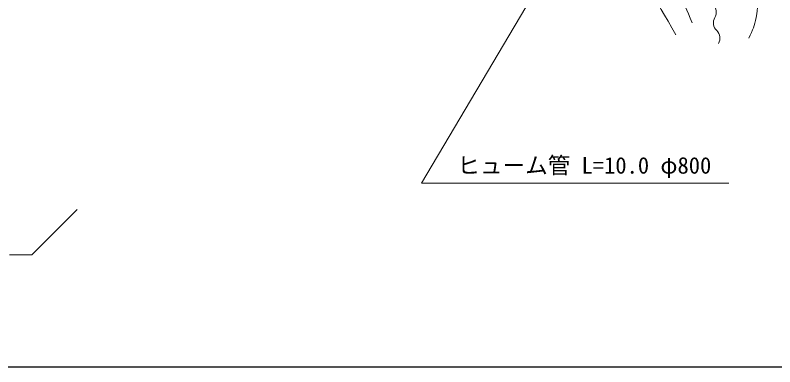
# Model space of a CAD drawing. Units: millimetres, scale not verified. Extents: x 40000 to 680000, y 20000 to 380000.
# Drawn here: x 180078 to 264196, y 205000 to 243906 of the extents above; entities that cross this region are included whole.
import ezdxf
from ezdxf.enums import TextEntityAlignment as Align

# ---------------------------------------------------------------- set-up
doc = ezdxf.new("R2010")
doc.units = ezdxf.units.MM
doc.header["$LTSCALE"] = 1000
for name, color, linetype, lineweight in [('M-BGD', 7, 'Continuous', 13), ('M-BGD-HTXT', 7, 'Continuous', 13), ('M-STR-HTXT', 7, 'Continuous', 13), ('M-TTL-BAND', 7, 'Continuous', 25)]:
    doc.layers.add(name, color=color, linetype=linetype, lineweight=lineweight)
doc.styles.add('ＭＳ ゴシック', font='')
doc.styles.get('ＭＳ ゴシック').set_extended_font_data('MS Gothic')

msp = doc.modelspace()

# ---------------------------------------------------------------- linework, layer by layer
at = {"layer": 'M-BGD'}
for centre, start, end in [((256542, 244220), 329.97352, 46.28669), ((258568, 243049), 149.97352, 226.28669), ((256951, 241358), 329.97352, 46.28669)]:
    msp.add_arc(centre, 1170, start, end, dxfattribs=at)
for points, knots in [([(104030, 243378), (107288, 247637), (108467, 248962), (111689, 252188), (116485, 256988), (119632, 259292), (125429, 262819), (130387, 265837), (133353, 267333), (138850, 269198), (141893, 270231), (143752, 270348), (146955, 270616), (153898, 271196), (157814, 270127), (164769, 269734), (170992, 269383), (174461, 268885), (180689, 268644), (188787, 268331), (193333, 268552), (201434, 268371), (208634, 268211), (212667, 268121), (219862, 267826), (223150, 267691), (225011, 267798), (228276, 267385), (231915, 266926), (233953, 266371), (237363, 265023), (239959, 263997), (241263, 263055), (243578, 261497), (246122, 259785), (247443, 258639), (249594, 256454), (251275, 254746), (251977, 253568), (253374, 251620), (255034, 249304), (256172, 245337), (257293, 245466), (258212, 245572), (257834, 249076), (258032, 251405), (258150, 252783), (257806, 253610), (258178, 254943), (258549, 256276), (258882, 257149), (259977, 257996), (261405, 259101), (262622, 259061), (264411, 259304), (266259, 259555), (267078, 259444), (269183, 259180)], [0, 0, 0, 0, 1, 1, 1, 2, 2, 2, 3, 3, 3, 4, 4, 4, 5, 5, 5, 6, 6, 6, 7, 7, 7, 8, 8, 8, 9, 9, 9, 10, 10, 10, 11, 11, 11, 12, 12, 12, 13, 13, 13, 14, 14, 14, 15, 15, 15, 16, 16, 16, 17, 17, 17, 18, 18, 18, 19, 19, 19, 19]), ([(110378, 249418), (112947, 251943), (113753, 252655), (116048, 254580), (119627, 257583), (121875, 258970), (125789, 261522), (128529, 263308), (130070, 264340), (133040, 265711), (136043, 267097), (137750, 267986), (141000, 268600), (146587, 269656), (149871, 268907), (155557, 268818), (160685, 268739), (163546, 268361), (168669, 268096), (173545, 267844), (176273, 267626), (181154, 267496), (185752, 267374), (188331, 267446), (192930, 267374), (201173, 267243), (205796, 267287), (214030, 266883), (218905, 266644), (221698, 266843), (226487, 265902), (230113, 265189), (232220, 264848), (235592, 263339), (238607, 261990), (240098, 260803), (242734, 258814), (246110, 256267), (247892, 254605), (250517, 251290), (251930, 249506), (252550, 248363), (253570, 246329), (254199, 245076), (254416, 244617), (255042, 243058)], [0, 0, 0, 0, 1, 1, 1, 2, 2, 2, 3, 3, 3, 4, 4, 4, 5, 5, 5, 6, 6, 6, 7, 7, 7, 8, 8, 8, 9, 9, 9, 10, 10, 10, 11, 11, 11, 12, 12, 12, 13, 13, 13, 14, 14, 14, 15, 15, 15, 15]), ([(110873, 247369), (113479, 250478), (114497, 251437), (117088, 253766), (121884, 258078), (125375, 259503), (130995, 262667), (133951, 264330), (135657, 265222), (138846, 266374), (141620, 267376), (143210, 268074), (146152, 268282), (151254, 268643), (154079, 267328), (159182, 266974), (165936, 266505), (169737, 266546), (176506, 266456), (182777, 266372), (186292, 266520), (192562, 266415), (202375, 266251), (207876, 266078), (217669, 265434), (221959, 265151), (224485, 265551), (228627, 264398), (231683, 263546), (233296, 262643), (235988, 260963), (240953, 257864), (243426, 255471), (247114, 250927), (249831, 247579), (250798, 246097), (253220, 241731)], [0, 0, 0, 0, 1, 1, 1, 2, 2, 2, 3, 3, 3, 4, 4, 4, 5, 5, 5, 6, 6, 6, 7, 7, 7, 8, 8, 8, 9, 9, 9, 10, 10, 10, 11, 11, 11, 12, 12, 12, 12]), ([(261307, 241362), (261777, 242339), (261940, 242722), (262143, 243652), (262383, 244749), (262231, 245401), (262252, 246524), (262285, 248269), (261826, 249301), (262252, 250994), (262604, 252393), (263081, 253145), (264033, 254229), (264698, 254986), (265083, 255476), (265996, 255901), (266545, 256157), (266880, 256252), (267474, 256372), (267637, 256405), (267696, 256421), (267894, 256448)], [0, 0, 0, 0, 1, 1, 1, 2, 2, 2, 3, 3, 3, 4, 4, 4, 5, 5, 5, 6, 6, 6, 7, 7, 7, 7])]:
    msp.add_open_spline(points, degree=3, knots=knots, dxfattribs=at)
at = {"layer": 'M-BGD-HTXT'}
for p, q in [((181935, 217384), (186946, 222395)), ((179435, 217384), (181935, 217384))]:
    msp.add_line(p, q, dxfattribs=at)
at = {"layer": 'M-STR-HTXT'}
for p, q in [((248092, 264130), (225070, 225323)), ((225070, 225323), (259111, 225323))]:
    msp.add_line(p, q, dxfattribs=at)
at = {"layer": 'M-TTL-BAND'}
msp.add_line((40000, 205000), (579000, 205000), dxfattribs=at)

# ---------------------------------------------------------------- texts
at = {"layer": 'M-STR-HTXT', "style": 'ＭＳ ゴシック'}
msp.add_text('ヒューム管 L=10.0 φ800', height=1833, dxfattribs=at).set_placement((243104, 225823), align=Align.BOTTOM_CENTER)

doc.saveas('drawing.dxf')
